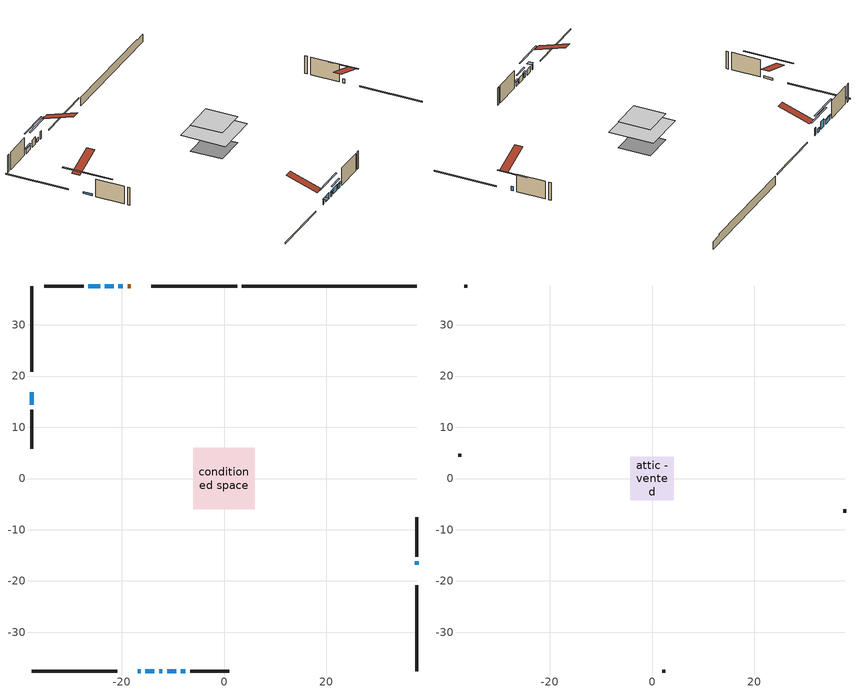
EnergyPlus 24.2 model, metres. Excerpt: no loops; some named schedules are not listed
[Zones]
conditioned space
 floor adiabatic (AdiabaticFloorConstruction): -6.04,-6.04 -6.04,6.04 6.04,6.04 6.04,-6.04 z3.05
 floor foundation (Slab1 construction): -4.27,-4.27 -4.27,4.27 4.27,4.27 4.27,-4.27 z-1.83
 wall outside (RimJoist1 construction): 2.54,37.59 -14.19,37.59 / -37.59,-37.59 -20.86,-37.59 / -37.59,37.59 -37.59,20.86 / 37.59,-37.59 37.59,-20.86 z0.61:0.91
 wall outside (AdiabaticWallConstruction 1): -18.24,37.59 -18.83,37.59 z0.61:2.64
 wall outside (AdiabaticWallConstruction): -16.81,-37.59 -16.3,-37.59 z0.61:1.93; -37.59,16.81 -37.59,14.37 z0.61:1.14; -15.37,-37.59 -13.59,-37.59 / -11.13,-37.59 -9.35,-37.59 z0.61:2.16; -12.67,-37.59 -12.05,-37.59 / 37.59,-16.81 37.59,-16.2 / -8.42,-37.59 -7.56,-37.59 / -24.21,37.59 -26.5,37.59 z0.61:1.75; -19.76,37.59 -20.63,37.59 z0.61:1.68; -21.55,37.59 -23.28,37.59 z0.61:2.67
 wall outside (Wall1 construction): -27.43,37.59 -35.11,37.59 / -6.63,-37.59 1.05,-37.59 / -37.59,13.44 -37.59,5.76 / 37.59,-15.27 37.59,-7.59 z0.61:5.49
 wall foundation (FoundationWall1 construction): 3.47,37.59,-1.83 3.47,37.59,0.61 34.18,37.59,0.61 34.18,37.59,0.23 37.59,37.59,0.23 37.59,37.59,-1.83
 window (WindowConstruction 8): -16.81,-37.59 -16.3,-37.59 z0.61:1.93
 window (WindowConstruction 9): -37.59,16.81 -37.59,14.37 z0.61:1.14
 window (WindowConstruction): -15.37,-37.59 -13.59,-37.59 z0.61:2.16
 window (WindowConstruction 1): -12.67,-37.59 -12.06,-37.59 z0.61:1.75
 window (WindowConstruction 2): 37.59,-16.81 37.59,-16.2 z0.61:1.75
 window (WindowConstruction 3): -19.76,37.59 -20.62,37.59 z0.61:1.68
 window (WindowConstruction 4): -21.55,37.59 -23.28,37.59 z0.61:2.67
 window (WindowConstruction 5): -11.13,-37.59 -9.35,-37.59 z0.61:2.16
 window (WindowConstruction 6): -8.42,-37.59 -7.56,-37.59 z0.61:1.75
 window (WindowConstruction 7): -24.21,37.59 -26.5,37.59 z0.61:1.75
 door (Door): -18.24,37.59 -18.83,37.59 z0.61:2.64
 ceiling adiabatic (AdiabaticFloorConstruction): 6.04,-6.04 6.04,6.04 -6.04,6.04 -6.04,-6.04 z3.05
attic - vented
 floor to conditioned space (Floor1 construction Reversed): -4.27,-4.27 -4.27,4.27 4.27,4.27 4.27,-4.27 z5.49
 wall outside (Wall3 construction): -36.04,37.59 -36.66,37.59 / 1.98,-37.59 2.6,-37.59 / -37.59,4.83 -37.59,4.21 / 37.59,-6.66 37.59,-6.04 z0.61:5.49
 roof outside (Roof1 construction): -17.31,37.59,5.49 -17.31,29.27,8.26 -15.12,29.27,8.26 -15.12,37.59,5.49; -17.74,-37.59,5.49 -17.74,-29.27,8.26 -19.93,-29.27,8.26 -19.93,-37.59,5.49; -37.59,17.74,5.49 -29.27,17.74,8.26 -29.27,19.93,8.26 -37.59,19.93,5.49; 37.59,-17.74,5.49 29.27,-17.74,8.26 29.27,-19.93,8.26 37.59,-19.93,5.49
shading: -16,-37.59 -17.11,-37.59 -17.11,-38.81 -16,-38.81 z2.23; -37.59,8.88 -37.59,22.3 -37.89,22.3 -37.89,8.88 z6.63; -9.93,-37.59 -19.03,-37.59 -19.03,-37.89 -9.93,-37.89 z5.82; -11.76,-37.59 -12.96,-37.59 -12.96,-37.89 -11.76,-37.89 z2.05; 37.59,-12.54 37.59,-20.47 37.89,-20.47 37.89,-12.54 z5.41; -24.28,37.59 -16.1,37.59 -16.1,37.89 -24.28,37.89 z5.34; -26.94,37.59 -17.89,37.59 -17.89,37.89 -26.94,37.89 z6.33; -8.13,-37.59 -12.35,-37.59 -12.35,-37.89 -8.13,-37.89 z3.38; -7.26,-37.59 -8.72,-37.59 -8.72,-37.89 -7.26,-37.89 z2.05; -26.79,37.59 -23.91,37.59 -23.91,37.89 -26.79,37.89 z2.05
[Building]
Building 1: Terrain=Suburbs
[Site:Location]
Quebec Intl AP_QC: Latitude {deg}=46.8; Longitude {deg}=-71.38; Time Zone {hr}=-5; Elevation {m}=74; Keep Site Location Information=Yes
[Site:GroundTemperature:Shallow]
0.0108218, -2.24938, -2.43038, -1.3578, 2.94801, 7.23376, 10.9493, 13.303, 13.5029, 11.5886, 7.96783, 3.81355
[Site:WaterMainsTemperature]
Calculation Method=Schedule; Temperature Schedule=mains temperature schedule
[Material] Roughness=Rough; Thermal Absorptance=0.9
Name | Thickness {m} | Conductivity {W/m-K} | Density {kg/m3} | Specific Heat {J/kg-K} | Solar Absorptance | Visible Absorptance
asphalt or fiberglass shingles | 0.00635 | 0.162714 | 1121.4 | 1465.45 | 0.4 | 0.4
ceiling loosefill ins | 0.169333 | 0.0480833 | 16.02 | 1046.75 | 0.7 | 0.7
ceiling stud and cavity | 0.1397 | 0.0867073 | 65.682 | 1177.47 | 0.7 | 0.7
concrete 4.0 in. | 0.1016 | 1.803125 | 2242.8 | 837.4 | 0.7 | 0.7
concrete 8.0 in. | 0.2032 | 1.803125 | 2242.8 | 837.4 | 0.7 | 0.7
door material | 0.04445 | 0.053851 | 512.64 | 1214.23 | 0.7 | 0.7
exterior vertical ins | 0.0536725 | 0.029427 | 32.04 | 1214.23 | 0.7 | 0.7
floor covering | 0.0127 | 0.0433444 | 54.468 | 1339.84 | 0.6 | 0.6
floor rigid ins; wall rigid ins 1 | 0.512978 | 0.029427 | 32.04 | 1214.23 | 0.7 | 0.7
floor stud and cavity | 0.1397 | 1.75129 | 37.0049 | 1207.88 | 0.7 | 0.7
furniture material conditioned space 1 | 0.1524 | 0.115458 | 640.8 | 1214.23 | 0.6 | 0.6
gypsum board | 0.0127 | 0.160291 | 801 | 837.4 | 0.6 | 0.6
gypsum board 1 | 0.0127 | 0.160291 | 801 | 837.4 | 0.7 | 0.7
osb sheathing 0.5 in. | 0.0127 | 0.115458 | 512.64 | 1214.23 | 0.7 | 0.7
osb sheathing 0.75 in. | 0.01905 | 0.115458 | 512.64 | 1214.23 | 0.7 | 0.7
osb sheathing 2.0 in. | 0.0508 | 0.115458 | 512.64 | 1214.23 | 0.7 | 0.7
rim joist rigid ins; wall rigid ins | 0.051816 | 0.029427 | 32.04 | 1214.23 | 0.7 | 0.7
rim joist stud and cavity | 0.0508 | 0.04374 | 125.044 | 1163.47 | 0.6 | 0.6
slab rigid ins | 0.0259096 | 0.029427 | 32.04 | 1214.23 | 0.7 | 0.7
wall stud and cavity | 0.1397 | 0.140922 | 139.0536 | 1170.24 | 0.7 | 0.7
wall stud and cavity 1 | 0.0889 | 6.1454 | 50.32683 | 1063.81 | 0.6 | 0.6
wall stud and cavity 2 | 0.0889 | 0.380278 | 52.3479 | 1209.89 | 0.7 | 0.7
wall stud and cavity 3 | 0.0889 | 0.391764 | 83.0341 | 1211.67 | 0.7 | 0.7
wood siding | 0.0254 | 0.102417 | 544.68 | 1172.36 | 0.4 | 0.4
wood siding 1 | 0.00254 | 0.102417 | 544.68 | 1172.36 | 0.4 | 0.4
wood siding 2; wood siding 3; wood siding 4 | 0.0254 | 0.102417 | 544.68 | 1172.36 | 0.7 | 0.7
[WindowMaterial:SimpleGlazingSystem]
Name | U-Factor {W/m2-K} | Solar Heat Gain Coefficient
WindowMaterial | 2.779381 | 0.64
WindowMaterial 1 | 2.89237 | 0.52
WindowMaterial 2 | 2.856034 | 0.56
WindowMaterial 3 | 2.86342 | 0.59
WindowMaterial 4 | 2.85206 | 0.57
WindowMaterial 5 | 2.82821 | 0.59
WindowMaterial 6 | 2.87364 | 0.61
WindowMaterial 7 | 2.94518 | 0.48
[Construction]
AdiabaticFloorConstruction: floor stud and cavity, floor rigid ins, osb sheathing 0.75 in., floor covering
AdiabaticWallConstruction: wood siding 3, wall rigid ins 1, wall stud and cavity 2, gypsum board
AdiabaticWallConstruction 1: wood siding 4, wall rigid ins 1, wall stud and cavity 2, gypsum board
Door: door material
Floor1 construction Reversed: gypsum board, ceiling stud and cavity, ceiling loosefill ins
FoundationWall1 construction: concrete 8.0 in., gypsum board 1
furniture construction conditioned space 1: furniture material conditioned space 1
PartitionWallConstruction: gypsum board, wall stud and cavity 3, gypsum board
RimJoist1 construction: wood siding 2, rim joist rigid ins, osb sheathing 2.0 in., rim joist stud and cavity
Roof1 construction: asphalt or fiberglass shingles
Slab1 construction: slab rigid ins, concrete 4.0 in.
Wall1 construction: wood siding, wall rigid ins, osb sheathing 0.5 in., wall stud and cavity, gypsum board
Wall3 construction: wood siding 1, wall stud and cavity 1
WindowConstruction; WindowConstruction 5: WindowMaterial
WindowConstruction 1; WindowConstruction 2: WindowMaterial 1
WindowConstruction 3: WindowMaterial 2
WindowConstruction 4: WindowMaterial 3
WindowConstruction 6: WindowMaterial 4
WindowConstruction 7: WindowMaterial 5
WindowConstruction 8: WindowMaterial 6
WindowConstruction 9: WindowMaterial 7
[Zone] Multiplier=1; Part of Total Floor Area=Yes
Name | Volume {m3}
attic - vented | 32.7645
conditioned space | 577.2
[Space]
Name | Zone | Volume {m3}
attic - vented 1 | attic - vented | 32.7645
conditioned space 1 | conditioned space | 577.2
[ZoneInfiltration:EffectiveLeakageArea]
infil attic - vented 1: Zone or Space=attic - vented 1; Schedule=Always On Discrete; Effective Air Leakage Area {cm2}=2689.48; Stack Coefficient=0.000531809; Wind Coefficient=1.55811e-05
[ZoneMixing]
whole house fan mix: Zone or Space=attic - vented; Schedule=Always On Continuous; Design Flow Rate Calculation Method=Flow/Zone; Design Flow Rate {m3/s}=0; Source Zone or Space=conditioned space
[SurfaceProperty:ExposedFoundationPerimeter]
Slab1: Exposed Perimeter Calculation Method=TotalExposedPerimeter; Total Exposed Perimeter {m}=34.12
[InternalMass] Zone or ZoneList=conditioned space; Space or SpaceList=conditioned space 1
Name | Construction | Surface Area {m2}
furniture mass conditioned space 1 | furniture construction conditioned space 1 | 87.3998
partition wall mass | PartitionWallConstruction | 218.5
[Lights]
interior lighting: Zone or ZoneList or Space or SpaceList=conditioned space 1; Schedule=interior lighting schedule; Design Level Calculation Method=LightingLevel; Lighting Level {W}=343.2; Return Air Fraction=0; Fraction Radiant=0.6; Fraction Visible=0.2; Fraction Replaceable=1
[People]
occupants: Zone or ZoneList or Space or SpaceList=conditioned space 1; Number of People Schedule=occupants schedule; Number of People Calculation Method=People; Number of People=3; Fraction Radiant=0.314171; Sensible Heat Fraction=0.56303; Activity Level Schedule=occupants activity schedule; Carbon Dioxide Generation Rate {m3/s-W}=0; Enable ASHRAE 55 Comfort Warnings=No; Mean Radiant Temperature Calculation Type=EnclosureAveraged
[ElectricEquipment] Zone or ZoneList or Space or SpaceList=conditioned space 1; Design Level Calculation Method=EquipmentLevel
Name | Schedule | Design Level {W} | Fraction Latent | Fraction Radiant | Fraction Lost
clothes dryer | clothes dryer schedule | 140.772 | 0.015 | 0.081 | 0.85
clothes washer | clothes washer schedule | 32.1985 | 0.03 | 0.162 | 0.7
cooking range | cooking range schedule | 215.147 | 0.08 | 0.432 | 0.2
dishwasher | dishwasher schedule | 66.8632 | 0.3 | 0.18 | 0.4
fridge | fridge schedule | 72.9452 | 0 | 0.6 | 0
mech vent bath fan 0 | mech vent bath fan 0 schedule | 25.1 | 0 | 0 | 1
mech vent house fan | mech vent house fan schedule | 20.8667 | 0 | 0 | 0.522764
mech vent house fan cfis | mech vent house fan cfis schedule | 0 | 0 | 0 | 0
mech vent range fan 0 | mech vent range fan 0 schedule | 57 | 0 | 0 | 1
misc plug loads | misc plug loads schedule | 494.7 | 0.045 | 0.513 | 0.1
whole house fan | Always On Discrete | 0 | 0 | 0 | 1
[OtherEquipment] Zone or ZoneList or Space or SpaceList=conditioned space 1; Design Level Calculation Method=EquipmentLevel
Name | Fuel Type | Schedule | Design Level {W} | Fraction Latent | Fraction Radiant | Fraction Lost
clothes dryer 1 | Electricity | clothes dryer schedule | 0 | 0.015 | 0.081 | 0.85
cooking range 1 | Electricity | cooking range schedule | 0 | 0.08 | 0.432 | 0.2
general water use latent | None | general water use schedule | 62.594 | 1 | 0 | 0
general water use sensible | None | general water use schedule | -61.6891 | 0 | 0.6 | 0
mech vent house fan latent load | None | Always On Discrete | 0 | 1 | 0 | 0
mech vent house fan sensible load | None | Always On Discrete | 0 | 0 | 0 | 0
water heater energy adjustment1 | Electricity | Always On Discrete | 0.01 | 0 | 0 | 1
[ZoneInfiltration:DesignFlowRate] Zone or ZoneList or Space or SpaceList=conditioned space 1; Schedule=Always On Discrete; Design Flow Rate Calculation Method=Flow/Zone; Design Flow Rate {m3/s}=0
infil flow; natural vent flow; whole house fan flow
[AvailabilityManager:Scheduled]
central ac airloop Availability Manager: Schedule=Always On Discrete
[Foundation:Kiva]
Foundation Kiva 1: Initial Indoor Air Temperature {C}=18; Wall Height Above Grade {m}=0.609996; Wall Depth Below Slab {m}=0.2032; Custom Block Material Name 1=exterior vertical ins; Custom Block Depth 1 {m}=2.43998; Custom Block X Position 1 {m}=0.2159; Custom Block Z Position 1 {m}=0
[Foundation:Kiva:Settings]
Soil Conductivity {W/m-K}=0.849921; Soil Density {kg/m3}=1842.3; Soil Specific Heat {J/kg-K}=418.7; Ground Solar Absorptivity=0.9; Ground Thermal Absorptivity=0.9; Ground Surface Roughness {m}=0.03; Far-Field Width {m}=40; Deep-Ground Boundary Condition=ZeroFlux; Deep-Ground Depth {m}=40; Minimum Cell Dimension {m}=0.2; Maximum Cell Growth Coefficient=3; Simulation Timestep=Timestep
[Exterior:Lights]
exterior lighting: Schedule=exterior lighting schedule; Design Level {W}=75.6
[EnergyManagementSystem:GlobalVariable]
central_ac_airloop_Fan_RTF
infil_program_Qfan
infil_program_Qinf
natural_vent_program_Qnv
natural_vent_program_Qwhf
[EnergyManagementSystem:Sensor]
Name | Output:Variable or Output:Meter Index Key | Output:Variable or Output:Meter
airflow_gain | infil flow | Infiltration Sensible Heat Gain Energy
airflow_gain_1 | natural vent flow | Infiltration Sensible Heat Gain Energy
airflow_gain_2 | whole house fan flow | Infiltration Sensible Heat Gain Energy
airflow_loss | infil flow | Infiltration Sensible Heat Loss Energy
airflow_loss_1 | natural vent flow | Infiltration Sensible Heat Loss Energy
airflow_loss_2 | whole house fan flow | Infiltration Sensible Heat Loss Energy
clg_load_cond |  | Cooling:EnergyTransfer:Zone:CONDITIONED SPACE
clg_sp_s; clg_sp_s_1 | cooling setpoint | Schedule Value
clothes_dryer_exhaust_0_sch_s | clothes dryer exhaust 0 schedule | Schedule Value
cool_season | cooling season schedule | Schedule Value
htg_load_cond |  | Heating:EnergyTransfer:Zone:CONDITIONED SPACE
htg_sp_s; htg_sp_s_1 | heating setpoint | Schedule Value
ig_ee_conv | clothes dryer | Electric Equipment Convective Heating Energy
ig_ee_conv_2 | cooking range | Electric Equipment Convective Heating Energy
ig_ee_conv_4 | fridge | Electric Equipment Convective Heating Energy
ig_ee_conv_5 | misc plug loads | Electric Equipment Convective Heating Energy
ig_ee_conv_6 | whole house fan | Electric Equipment Convective Heating Energy
ig_ee_rad | clothes dryer | Electric Equipment Radiant Heating Energy
ig_ee_rad_2 | cooking range | Electric Equipment Radiant Heating Energy
ig_ee_rad_4 | fridge | Electric Equipment Radiant Heating Energy
ig_ee_rad_5 | misc plug loads | Electric Equipment Radiant Heating Energy
ig_ee_rad_6 | whole house fan | Electric Equipment Radiant Heating Energy
ig_lgt_conv | interior lighting | Lights Convective Heating Energy
ig_lgt_rad | interior lighting | Lights Radiant Heating Energy
ig_lgt_vis | interior lighting | Lights Visible Radiation Heating Energy
ig_oe_conv | clothes dryer 1 | Other Equipment Convective Heating Energy
ig_oe_conv_1 | cooking range 1 | Other Equipment Convective Heating Energy
ig_oe_conv_2 | general water use latent | Other Equipment Convective Heating Energy
ig_oe_conv_3 | general water use sensible | Other Equipment Convective Heating Energy
ig_oe_conv_4 | water heater energy adjustment1 | Other Equipment Convective Heating Energy
ig_oe_rad | clothes dryer 1 | Other Equipment Radiant Heating Energy
ig_oe_rad_1 | cooking range 1 | Other Equipment Radiant Heating Energy
ig_oe_rad_2 | general water use latent | Other Equipment Radiant Heating Energy
ig_oe_rad_3 | general water use sensible | Other Equipment Radiant Heating Energy
ig_oe_rad_4 | water heater energy adjustment1 | Other Equipment Radiant Heating Energy
ig_ppl_conv | occupants | People Convective Heating Energy
ig_ppl_rad | occupants | People Radiant Heating Energy
im_conv | furniture mass conditioned space 1 | Surface Inside Face Convection Heat Gain Energy
im_conv_1 | partition wall mass | Surface Inside Face Convection Heat Gain Energy
im_ig | furniture mass conditioned space 1 | Surface Inside Face Internal Gains Radiation Heat Gain Energy
im_ig_1 | partition wall mass | Surface Inside Face Internal Gains Radiation Heat Gain Energy
im_lgt | furniture mass conditioned space 1 | Surface Inside Face Lights Radiation Heat Gain Energy
im_lgt_1 | partition wall mass | Surface Inside Face Lights Radiation Heat Gain Energy
im_sol | furniture mass conditioned space 1 | Surface Inside Face Solar Radiation Heat Gain Energy
im_sol_1 | partition wall mass | Surface Inside Face Solar Radiation Heat Gain Energy
im_surf | furniture mass conditioned space 1 | Surface Inside Face Net Surface Thermal Radiation Heat Gain Energy
im_surf_1 | partition wall mass | Surface Inside Face Net Surface Thermal Radiation Heat Gain Energy
mech_vent_bath_fan_0_sch_s | mech vent bath fan 0 schedule | Schedule Value
mech_vent_range_fan_0_sch_s | mech vent range fan 0 schedule | Schedule Value
mv_conv | mech vent bath fan 0 | Electric Equipment Convective Heating Energy
mv_conv_1 | mech vent house fan | Electric Equipment Convective Heating Energy
mv_conv_2 | mech vent house fan cfis | Electric Equipment Convective Heating Energy
mv_conv_3 | mech vent range fan 0 | Electric Equipment Convective Heating Energy
mv_conv_4 | mech vent house fan latent load | Other Equipment Convective Heating Energy
mv_conv_5 | mech vent house fan sensible load | Other Equipment Convective Heating Energy
mv_rad | mech vent bath fan 0 | Electric Equipment Radiant Heating Energy
mv_rad_1 | mech vent house fan | Electric Equipment Radiant Heating Energy
mv_rad_2 | mech vent house fan cfis | Electric Equipment Radiant Heating Energy
mv_rad_3 | mech vent range fan 0 | Electric Equipment Radiant Heating Energy
mv_rad_4 | mech vent house fan latent load | Other Equipment Radiant Heating Energy
mv_rad_5 | mech vent house fan sensible load | Other Equipment Radiant Heating Energy
natural_vent_s | natural vent schedule | Schedule Value
out_pb_s |  | Site Outdoor Air Barometric Pressure
out_wt_s |  | Site Outdoor Air Humidity Ratio
site_vw_s |  | Site Wind Speed
ss_back_out | Window1 | Surface Window Shortwave from Zone Back Out Window Heat Transfer Rate
ss_back_out_1 | Window11 | Surface Window Shortwave from Zone Back Out Window Heat Transfer Rate
ss_back_out_2 | Window2 | Surface Window Shortwave from Zone Back Out Window Heat Transfer Rate
ss_back_out_3 | Window3 | Surface Window Shortwave from Zone Back Out Window Heat Transfer Rate
ss_back_out_4 | Window4 | Surface Window Shortwave from Zone Back Out Window Heat Transfer Rate
ss_back_out_5 | Window5 | Surface Window Shortwave from Zone Back Out Window Heat Transfer Rate
ss_back_out_6 | Window6 | Surface Window Shortwave from Zone Back Out Window Heat Transfer Rate
ss_back_out_7 | Window7 | Surface Window Shortwave from Zone Back Out Window Heat Transfer Rate
ss_back_out_8 | Window8 | Surface Window Shortwave from Zone Back Out Window Heat Transfer Rate
ss_back_out_9 | Window9 | Surface Window Shortwave from Zone Back Out Window Heat Transfer Rate
ss_conv | Door1 | Surface Inside Face Convection Heat Gain Energy
ss_conv_1 | Window1 | Surface Inside Face Convection Heat Gain Energy
ss_conv_10 | Window9 | Surface Inside Face Convection Heat Gain Energy
ss_conv_2 | Window11 | Surface Inside Face Convection Heat Gain Energy
ss_conv_3 | Window2 | Surface Inside Face Convection Heat Gain Energy
ss_conv_4 | Window3 | Surface Inside Face Convection Heat Gain Energy
ss_conv_5 | Window4 | Surface Inside Face Convection Heat Gain Energy
ss_conv_6 | Window5 | Surface Inside Face Convection Heat Gain Energy
ss_conv_7 | Window6 | Surface Inside Face Convection Heat Gain Energy
ss_conv_8 | Window7 | Surface Inside Face Convection Heat Gain Energy
ss_conv_9 | Window8 | Surface Inside Face Convection Heat Gain Energy
ss_ig | Door1 | Surface Inside Face Internal Gains Radiation Heat Gain Energy
ss_ig_1 | Window1 | Surface Inside Face Internal Gains Radiation Heat Gain Energy
ss_ig_10 | Window9 | Surface Inside Face Internal Gains Radiation Heat Gain Energy
ss_ig_2 | Window11 | Surface Inside Face Internal Gains Radiation Heat Gain Energy
ss_ig_3 | Window2 | Surface Inside Face Internal Gains Radiation Heat Gain Energy
ss_ig_4 | Window3 | Surface Inside Face Internal Gains Radiation Heat Gain Energy
ss_ig_5 | Window4 | Surface Inside Face Internal Gains Radiation Heat Gain Energy
ss_ig_6 | Window5 | Surface Inside Face Internal Gains Radiation Heat Gain Energy
ss_ig_7 | Window6 | Surface Inside Face Internal Gains Radiation Heat Gain Energy
ss_ig_8 | Window7 | Surface Inside Face Internal Gains Radiation Heat Gain Energy
ss_ig_9 | Window8 | Surface Inside Face Internal Gains Radiation Heat Gain Energy
ss_lgt | Door1 | Surface Inside Face Lights Radiation Heat Gain Energy
ss_sol | Door1 | Surface Inside Face Solar Radiation Heat Gain Energy
ss_surf | Door1 | Surface Inside Face Net Surface Thermal Radiation Heat Gain Energy
ss_surf_1 | Window1 | Surface Inside Face Net Surface Thermal Radiation Heat Gain Energy
ss_surf_10 | Window9 | Surface Inside Face Net Surface Thermal Radiation Heat Gain Energy
ss_surf_2 | Window11 | Surface Inside Face Net Surface Thermal Radiation Heat Gain Energy
ss_surf_3 | Window2 | Surface Inside Face Net Surface Thermal Radiation Heat Gain Energy
ss_surf_4 | Window3 | Surface Inside Face Net Surface Thermal Radiation Heat Gain Energy
ss_surf_5 | Window4 | Surface Inside Face Net Surface Thermal Radiation Heat Gain Energy
ss_surf_6 | Window5 | Surface Inside Face Net Surface Thermal Radiation Heat Gain Energy
ss_surf_7 | Window6 | Surface Inside Face Net Surface Thermal Radiation Heat Gain Energy
ss_surf_8 | Window7 | Surface Inside Face Net Surface Thermal Radiation Heat Gain Energy
ss_surf_9 | Window8 | Surface Inside Face Net Surface Thermal Radiation Heat Gain Energy
ss_trans_in | Window1 | Surface Window Transmitted Solar Radiation Rate
ss_trans_in_1 | Window11 | Surface Window Transmitted Solar Radiation Rate
ss_trans_in_2 | Window2 | Surface Window Transmitted Solar Radiation Rate
ss_trans_in_3 | Window3 | Surface Window Transmitted Solar Radiation Rate
ss_trans_in_4 | Window4 | Surface Window Transmitted Solar Radiation Rate
ss_trans_in_5 | Window5 | Surface Window Transmitted Solar Radiation Rate
ss_trans_in_6 | Window6 | Surface Window Transmitted Solar Radiation Rate
ss_trans_in_7 | Window7 | Surface Window Transmitted Solar Radiation Rate
ss_trans_in_8 | Window8 | Surface Window Transmitted Solar Radiation Rate
ss_trans_in_9 | Window9 | Surface Window Transmitted Solar Radiation Rate
ss_trans_out | Window1 | Surface Inside Face Initial Transmitted Diffuse Transmitted Out Window Solar Radiation Rate
ss_trans_out_1 | Window11 | Surface Inside Face Initial Transmitted Diffuse Transmitted Out Window Solar Radiation Rate
ss_trans_out_2 | Window2 | Surface Inside Face Initial Transmitted Diffuse Transmitted Out Window Solar Radiation Rate
ss_trans_out_3 | Window3 | Surface Inside Face Initial Transmitted Diffuse Transmitted Out Window Solar Radiation Rate
ss_trans_out_4 | Window4 | Surface Inside Face Initial Transmitted Diffuse Transmitted Out Window Solar Radiation Rate
ss_trans_out_5 | Window5 | Surface Inside Face Initial Transmitted Diffuse Transmitted Out Window Solar Radiation Rate
ss_trans_out_6 | Window6 | Surface Inside Face Initial Transmitted Diffuse Transmitted Out Window Solar Radiation Rate
ss_trans_out_7 | Window7 | Surface Inside Face Initial Transmitted Diffuse Transmitted Out Window Solar Radiation Rate
ss_trans_out_8 | Window8 | Surface Inside Face Initial Transmitted Diffuse Transmitted Out Window Solar Radiation Rate
ss_trans_out_9 | Window9 | Surface Inside Face Initial Transmitted Diffuse Transmitted Out Window Solar Radiation Rate
s_conv | Floor1 | Surface Inside Face Convection Heat Gain Energy
s_conv_1 | FoundationWall1 | Surface Inside Face Convection Heat Gain Energy
s_conv_10 | Wall1:180 | Surface Inside Face Convection Heat Gain Energy
s_conv_11 | Wall1:270 | Surface Inside Face Convection Heat Gain Energy
s_conv_12 | Wall1:90 | Surface Inside Face Convection Heat Gain Energy
s_conv_2 | inferred conditioned ceiling | Surface Inside Face Convection Heat Gain Energy
s_conv_3 | inferred conditioned floor | Surface Inside Face Convection Heat Gain Energy
s_conv_4 | RimJoist1:0 | Surface Inside Face Convection Heat Gain Energy
s_conv_5 | RimJoist1:180 | Surface Inside Face Convection Heat Gain Energy
s_conv_6 | RimJoist1:270 | Surface Inside Face Convection Heat Gain Energy
s_conv_7 | RimJoist1:90 | Surface Inside Face Convection Heat Gain Energy
s_conv_8 | Slab1 | Surface Inside Face Convection Heat Gain Energy
s_conv_9 | Wall1:0 | Surface Inside Face Convection Heat Gain Energy
s_ig | Floor1 | Surface Inside Face Internal Gains Radiation Heat Gain Energy
s_ig_1 | FoundationWall1 | Surface Inside Face Internal Gains Radiation Heat Gain Energy
s_ig_10 | Wall1:180 | Surface Inside Face Internal Gains Radiation Heat Gain Energy
s_ig_11 | Wall1:270 | Surface Inside Face Internal Gains Radiation Heat Gain Energy
s_ig_12 | Wall1:90 | Surface Inside Face Internal Gains Radiation Heat Gain Energy
s_ig_2 | inferred conditioned ceiling | Surface Inside Face Internal Gains Radiation Heat Gain Energy
s_ig_3 | inferred conditioned floor | Surface Inside Face Internal Gains Radiation Heat Gain Energy
s_ig_4 | RimJoist1:0 | Surface Inside Face Internal Gains Radiation Heat Gain Energy
s_ig_5 | RimJoist1:180 | Surface Inside Face Internal Gains Radiation Heat Gain Energy
s_ig_6 | RimJoist1:270 | Surface Inside Face Internal Gains Radiation Heat Gain Energy
s_ig_7 | RimJoist1:90 | Surface Inside Face Internal Gains Radiation Heat Gain Energy
s_ig_8 | Slab1 | Surface Inside Face Internal Gains Radiation Heat Gain Energy
